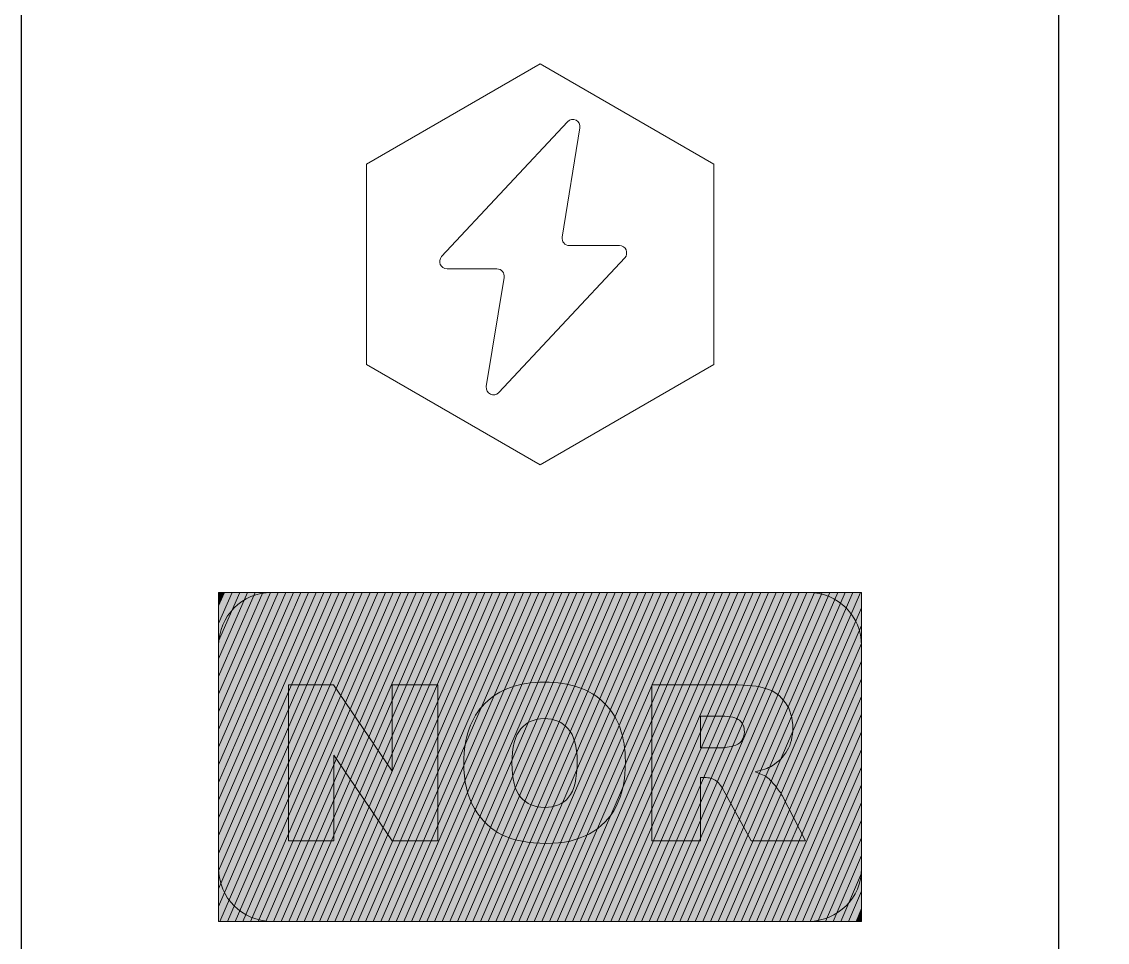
# Model space of a CAD drawing. Header units: millimetres. Extents: x -366 to 289, y -244 to 75.
# Drawn here: x -218.33 to -207.85, y -139.76 to -130.88 of the extents above; entities that cross this region are included whole.
import ezdxf

# ---------------------------------------------------------------- set-up
doc = ezdxf.new("R2010")
doc.units = ezdxf.units.MM
doc.header["$MEASUREMENT"] = 0
doc.layers.add('_U+56FE_U+5C42 1', color=7, linetype='Continuous')

# ---------------------------------------------------------------- blocks, each defined once
blk = doc.blocks.new('block 27')
at = {"layer": '_U+56FE_U+5C42 1', "color": 7, "lineweight": 25, "true_color": 0xffffff}
blk.add_open_spline([(-211.389, -120.087), (-210.224, -120.115), (-209.058, -120.14), (-207.893, -120.145), (-206.878, -120.149), (-205.864, -120.138), (-204.849, -120.14), (-203.915, -120.141), (-202.98, -120.154), (-202.045, -120.155), (-201.209, -120.156), (-200.374, -120.149), (-199.538, -120.136), (-198.783, -120.125), (-198.028, -120.11), (-197.273, -120.097), (-196.493, -120.084), (-195.714, -120.073), (-194.935, -120.064), (-194.296, -120.057), (-193.658, -120.051), (-193.02, -120.073), (-192.476, -120.091), (-191.932, -120.129), (-191.39, -120.193), (-190.811, -120.262), (-190.234, -120.361), (-189.667, -120.498), (-189.169, -120.619), (-188.679, -120.77), (-188.204, -120.963), (-187.776, -121.136), (-187.361, -121.343), (-186.975, -121.595), (-186.619, -121.827), (-186.287, -122.098), (-185.995, -122.407), (-185.71, -122.707), (-185.462, -123.042), (-185.259, -123.403), (-185.053, -123.772), (-184.894, -124.167), (-184.785, -124.575), (-184.665, -125.017), (-184.604, -125.475), (-184.577, -125.933), (-184.548, -126.415), (-184.558, -126.897), (-184.56, -127.38), (-184.563, -127.889), (-184.556, -128.399), (-184.552, -128.908), (-184.548, -129.381), (-184.546, -129.853), (-184.543, -130.325), (-184.541, -130.727), (-184.539, -131.128), (-184.537, -131.529), (-184.535, -131.999), (-184.533, -132.468), (-184.531, -132.938), (-184.528, -133.537), (-184.526, -134.137), (-184.523, -134.737), (-184.521, -135.556), (-184.519, -136.376), (-184.517, -137.196), (-184.515, -138.304), (-184.514, -139.411), (-184.513, -140.519), (-184.512, -141.832), (-184.511, -143.145), (-184.51, -144.458), (-184.509, -145.589), (-184.509, -146.72), (-184.508, -147.851), (-184.508, -149.066), (-184.508, -150.28), (-184.508, -151.495), (-184.509, -152.692), (-184.51, -153.889), (-184.511, -155.086), (-184.512, -156.335), (-184.513, -157.584), (-184.515, -158.832), (-184.517, -159.854), (-184.518, -160.876), (-184.52, -161.898), (-184.521, -162.721), (-184.521, -163.543), (-184.523, -164.365), (-184.525, -165.218), (-184.528, -166.071), (-184.525, -166.923), (-184.523, -167.591), (-184.517, -168.258), (-184.539, -168.925), (-184.558, -169.528), (-184.601, -170.13), (-184.68, -170.727), (-184.755, -171.292), (-184.863, -171.853), (-185.012, -172.404), (-185.148, -172.91), (-185.318, -173.408), (-185.533, -173.886), (-185.734, -174.335), (-185.974, -174.766), (-186.255, -175.17), (-186.539, -175.579), (-186.865, -175.96), (-187.228, -176.301), (-187.605, -176.654), (-188.024, -176.964), (-188.47, -177.225), (-188.928, -177.493), (-189.416, -177.709), (-189.919, -177.879), (-190.463, -178.063), (-191.025, -178.193), (-191.593, -178.28), (-192.177, -178.369), (-192.766, -178.412), (-193.356, -178.43), (-193.983, -178.449), (-194.611, -178.44), (-195.238, -178.436), (-195.883, -178.433), (-196.528, -178.436), (-197.172, -178.436), (-197.765, -178.436), (-198.359, -178.434), (-198.952, -178.432), (-199.634, -178.429), (-200.317, -178.426), (-200.999, -178.423), (-201.662, -178.42), (-202.324, -178.417), (-202.986, -178.414), (-203.715, -178.412), (-204.444, -178.41), (-205.173, -178.411), (-205.92, -178.411), (-206.667, -178.412), (-207.414, -178.413), (-208.246, -178.414), (-209.078, -178.414), (-209.909, -178.416), (-211.059, -178.419), (-212.208, -178.427), (-213.357, -178.435)], degree=3, knots=[0, 0, 0, 0, 1, 1, 1, 2, 2, 2, 3, 3, 3, 4, 4, 4, 5, 5, 5, 6, 6, 6, 7, 7, 7, 8, 8, 8, 9, 9, 9, 10, 10, 10, 11, 11, 11, 12, 12, 12, 13, 13, 13, 14, 14, 14, 15, 15, 15, 16, 16, 16, 17, 17, 17, 18, 18, 18, 19, 19, 19, 20, 20, 20, 21, 21, 21, 22, 22, 22, 23, 23, 23, 24, 24, 24, 25, 25, 25, 26, 26, 26, 27, 27, 27, 28, 28, 28, 29, 29, 29, 30, 30, 30, 31, 31, 31, 32, 32, 32, 33, 33, 33, 34, 34, 34, 35, 35, 35, 36, 36, 36, 37, 37, 37, 38, 38, 38, 39, 39, 39, 40, 40, 40, 41, 41, 41, 42, 42, 42, 43, 43, 43, 44, 44, 44, 45, 45, 45, 46, 46, 46, 47, 47, 47, 48, 48, 48, 49, 49, 49, 50, 50, 50, 50], dxfattribs=at)
blk = doc.blocks.new('block 18')
at = {"layer": '_U+56FE_U+5C42 1'}
blk.add_blockref('block 27', (0, 0), dxfattribs=at)
blk = doc.blocks.new('block 16')
at = {"layer": '_U+56FE_U+5C42 1'}
blk.add_blockref('block 18', (0, 0), dxfattribs=at)
blk = doc.blocks.new('block 147')
at = {"layer": '_U+56FE_U+5C42 1', "color": 40, "lineweight": 25, "true_color": 0xffbf00}
blk.add_lwpolyline([(-208.326, -125.603), (-208.326, -165.603)], dxfattribs=at)
blk = doc.blocks.new('block 150')
at = {"layer": '_U+56FE_U+5C42 1', "color": 40, "lineweight": 25, "true_color": 0xffbf00}
blk.add_lwpolyline([(-218.326, -165.603), (-218.326, -125.603)], dxfattribs=at)
blk = doc.blocks.new('block 160')
at = {"layer": '_U+56FE_U+5C42 1', "color": 4, "lineweight": 25, "true_color": 0x00ffff}
blk.add_open_spline([(-207.646, -176.286), (-207.486, -176.286), (-207.326, -176.286), (-207.166, -176.286), (-206.284, -176.286), (-205.402, -176.285), (-204.52, -176.285), (-203.746, -176.285), (-202.971, -176.284), (-202.196, -176.284), (-201.461, -176.284), (-200.726, -176.285), (-199.991, -176.285), (-199.343, -176.286), (-198.696, -176.286), (-198.048, -176.286), (-197.421, -176.285), (-196.794, -176.284), (-196.168, -176.285), (-195.481, -176.286), (-194.794, -176.289), (-194.107, -176.292), (-193.535, -176.294), (-192.963, -176.295), (-192.393, -176.258), (-191.888, -176.226), (-191.385, -176.163), (-190.892, -176.053), (-190.439, -175.952), (-189.994, -175.812), (-189.572, -175.619), (-189.198, -175.448), (-188.842, -175.236), (-188.521, -174.98), (-188.195, -174.719), (-187.904, -174.414), (-187.655, -174.077), (-187.373, -173.695), (-187.146, -173.273), (-186.963, -172.835), (-186.762, -172.35), (-186.615, -171.845), (-186.506, -171.332), (-186.379, -170.737), (-186.304, -170.132), (-186.264, -169.526), (-186.219, -168.845), (-186.219, -168.163), (-186.22, -167.482), (-186.221, -166.719), (-186.222, -165.957), (-186.222, -165.195), (-186.223, -164.346), (-186.222, -163.497), (-186.222, -162.648), (-186.222, -161.729), (-186.222, -160.811), (-186.222, -159.892), (-186.222, -158.941), (-186.221, -157.991), (-186.221, -157.041), (-186.221, -156.1), (-186.221, -155.159), (-186.221, -154.218), (-186.221, -153.312), (-186.221, -152.405), (-186.221, -151.499), (-186.221, -150.632), (-186.221, -149.766), (-186.221, -148.9), (-186.222, -148.079), (-186.222, -147.258), (-186.222, -146.437), (-186.222, -145.666), (-186.222, -144.896), (-186.222, -144.125), (-186.222, -143.41), (-186.222, -142.695), (-186.222, -141.98), (-186.222, -141.323), (-186.222, -140.665), (-186.222, -140.008), (-186.222, -139.404), (-186.222, -138.799), (-186.222, -138.195), (-186.222, -137.637), (-186.222, -137.079), (-186.222, -136.522), (-186.222, -136.004), (-186.222, -135.486), (-186.222, -134.969), (-186.222, -134.485), (-186.222, -134.001), (-186.222, -133.517), (-186.222, -133.061), (-186.222, -132.606), (-186.222, -132.151), (-186.222, -131.725), (-186.222, -131.299), (-186.222, -130.873), (-186.222, -130.48), (-186.222, -130.086), (-186.222, -129.693), (-186.222, -129.315), (-186.221, -128.938), (-186.221, -128.56), (-186.221, -128.188), (-186.221, -127.817), (-186.219, -127.445), (-186.217, -127.117), (-186.213, -126.79), (-186.22, -126.462), (-186.226, -126.2), (-186.239, -125.939), (-186.267, -125.679), (-186.289, -125.467), (-186.321, -125.256), (-186.376, -125.051), (-186.448, -124.781), (-186.56, -124.52), (-186.708, -124.283), (-186.864, -124.035), (-187.06, -123.812), (-187.282, -123.621), (-187.552, -123.39), (-187.859, -123.205), (-188.18, -123.052), (-188.495, -122.902), (-188.823, -122.782), (-189.157, -122.683), (-189.564, -122.563), (-189.979, -122.474), (-190.398, -122.405), (-190.873, -122.328), (-191.352, -122.277), (-191.832, -122.246), (-192.336, -122.214), (-192.842, -122.205), (-193.348, -122.201), (-193.935, -122.198), (-194.522, -122.202), (-195.11, -122.203), (-195.73, -122.205), (-196.35, -122.203), (-196.97, -122.203), (-197.52, -122.202), (-198.07, -122.203), (-198.62, -122.203), (-199.239, -122.203), (-199.859, -122.203), (-200.478, -122.203), (-201.167, -122.203), (-201.856, -122.203), (-202.544, -122.203), (-203.286, -122.203), (-204.027, -122.203), (-204.768, -122.203), (-205.616, -122.203), (-206.463, -122.203), (-207.311, -122.203), (-208.235, -122.203), (-209.158, -122.203), (-210.082, -122.203), (-210.52, -122.203), (-210.958, -122.203), (-211.396, -122.203)], degree=3, knots=[0, 0, 0, 0, 1, 1, 1, 2, 2, 2, 3, 3, 3, 4, 4, 4, 5, 5, 5, 6, 6, 6, 7, 7, 7, 8, 8, 8, 9, 9, 9, 10, 10, 10, 11, 11, 11, 12, 12, 12, 13, 13, 13, 14, 14, 14, 15, 15, 15, 16, 16, 16, 17, 17, 17, 18, 18, 18, 19, 19, 19, 20, 20, 20, 21, 21, 21, 22, 22, 22, 23, 23, 23, 24, 24, 24, 25, 25, 25, 26, 26, 26, 27, 27, 27, 28, 28, 28, 29, 29, 29, 30, 30, 30, 31, 31, 31, 32, 32, 32, 33, 33, 33, 34, 34, 34, 35, 35, 35, 36, 36, 36, 37, 37, 37, 38, 38, 38, 39, 39, 39, 40, 40, 40, 41, 41, 41, 42, 42, 42, 43, 43, 43, 44, 44, 44, 45, 45, 45, 46, 46, 46, 47, 47, 47, 48, 48, 48, 49, 49, 49, 50, 50, 50, 51, 51, 51, 52, 52, 52, 53, 53, 53, 54, 54, 54, 55, 55, 55, 55], dxfattribs=at)
blk = doc.blocks.new('block 292')
at = {"layer": '_U+56FE_U+5C42 1', "lineweight": 0}
blk.add_lwpolyline([(-213.326, -131.288), (-215, -132.256), (-215, -134.19), (-213.326, -135.156), (-211.651, -134.19), (-211.651, -132.256), (-213.326, -131.288)], dxfattribs=at)
blk.add_open_spline([(-212.509, -133.16), (-212.509, -133.16), (-213.722, -134.46), (-213.722, -134.46), (-213.77, -134.511), (-213.855, -134.469), (-213.844, -134.401), (-213.844, -134.401), (-213.672, -133.348), (-213.672, -133.348), (-213.665, -133.305), (-213.698, -133.266), (-213.742, -133.266), (-213.742, -133.266), (-214.223, -133.266), (-214.223, -133.266), (-214.285, -133.266), (-214.317, -133.192), (-214.275, -133.146), (-214.275, -133.146), (-213.062, -131.846), (-213.062, -131.846), (-213.014, -131.795), (-212.929, -131.837), (-212.941, -131.906), (-212.941, -131.906), (-213.112, -132.959), (-213.112, -132.959), (-213.119, -133.001), (-213.086, -133.041), (-213.043, -133.041), (-213.043, -133.041), (-212.561, -133.041), (-212.561, -133.041), (-212.499, -133.041), (-212.467, -133.115), (-212.509, -133.16)], degree=3, knots=[0, 0, 0, 0, 1, 1, 1, 2, 2, 2, 3, 3, 3, 4, 4, 4, 5, 5, 5, 6, 6, 6, 7, 7, 7, 8, 8, 8, 9, 9, 9, 10, 10, 10, 11, 11, 11, 12, 12, 12, 12], dxfattribs=at)
blk = doc.blocks.new('block 294')
at = {"layer": '_U+56FE_U+5C42 1', "lineweight": 0}
blk.add_lwpolyline([(-213.326, -131.288), (-215, -132.256), (-215, -134.19), (-213.326, -135.156), (-211.651, -134.19), (-211.651, -132.256), (-213.326, -131.288)], dxfattribs=at)
blk.add_open_spline([(-212.509, -133.16), (-212.509, -133.16), (-213.722, -134.46), (-213.722, -134.46), (-213.77, -134.511), (-213.855, -134.469), (-213.844, -134.401), (-213.844, -134.401), (-213.672, -133.348), (-213.672, -133.348), (-213.665, -133.305), (-213.698, -133.266), (-213.742, -133.266), (-213.742, -133.266), (-214.223, -133.266), (-214.223, -133.266), (-214.285, -133.266), (-214.317, -133.192), (-214.275, -133.146), (-214.275, -133.146), (-213.062, -131.846), (-213.062, -131.846), (-213.014, -131.795), (-212.929, -131.837), (-212.941, -131.906), (-212.941, -131.906), (-213.112, -132.959), (-213.112, -132.959), (-213.119, -133.001), (-213.086, -133.041), (-213.043, -133.041), (-213.043, -133.041), (-212.561, -133.041), (-212.561, -133.041), (-212.499, -133.041), (-212.467, -133.115), (-212.509, -133.16)], degree=3, knots=[0, 0, 0, 0, 1, 1, 1, 2, 2, 2, 3, 3, 3, 4, 4, 4, 5, 5, 5, 6, 6, 6, 7, 7, 7, 8, 8, 8, 9, 9, 9, 10, 10, 10, 11, 11, 11, 12, 12, 12, 12], dxfattribs=at)
blk = doc.blocks.new('block 293')
at = {"layer": '_U+56FE_U+5C42 1'}
blk.add_blockref('block 294', (0, 0), dxfattribs=at)
blk = doc.blocks.new('block 291')
at = {"layer": '_U+56FE_U+5C42 1'}
for name in ['block 292', 'block 293']:
    blk.add_blockref(name, (0, 0), dxfattribs=at)
blk = doc.blocks.new('block 290')
at = {"layer": '_U+56FE_U+5C42 1'}
blk.add_blockref('block 291', (0, 0), dxfattribs=at)
blk = doc.blocks.new('block 289')
at = {"layer": '_U+56FE_U+5C42 1'}
blk.add_blockref('block 290', (0, 0), dxfattribs=at)
blk = doc.blocks.new('block 342')
at = {"layer": '_U+56FE_U+5C42 1', "true_color": 0x5189e7}
blk.add_hatch(color=163, dxfattribs=at).paths.add_polyline_path([(-216.371, -136.388), (-216.426, -136.516), (-216.426, -136.388)])
at = {"layer": '_U+56FE_U+5C42 1', "true_color": 0x518ae6}
blk.add_hatch(color=163, dxfattribs=at).paths.add_polyline_path([(-216.297, -136.388), (-216.426, -136.686), (-216.426, -136.516), (-216.371, -136.388)])
at = {"layer": '_U+56FE_U+5C42 1', "true_color": 0x528be5}
blk.add_hatch(color=163, dxfattribs=at).paths.add_polyline_path([(-216.223, -136.388), (-216.426, -136.857), (-216.426, -136.686), (-216.297, -136.388)])
at = {"layer": '_U+56FE_U+5C42 1', "true_color": 0x528ce5}
blk.add_hatch(color=153, dxfattribs=at).paths.add_polyline_path([(-216.149, -136.388), (-216.426, -137.028), (-216.426, -136.857), (-216.223, -136.388)])
at = {"layer": '_U+56FE_U+5C42 1', "true_color": 0x528de4}
blk.add_hatch(color=153, dxfattribs=at).paths.add_polyline_path([(-216.075, -136.388), (-216.426, -137.198), (-216.426, -137.028), (-216.149, -136.388)])
at = {"layer": '_U+56FE_U+5C42 1', "true_color": 0x538ee3}
blk.add_hatch(color=153, dxfattribs=at).paths.add_polyline_path([(-216.001, -136.388), (-216.426, -137.369), (-216.426, -137.198), (-216.075, -136.388)])
at = {"layer": '_U+56FE_U+5C42 1', "true_color": 0x538fe2}
blk.add_hatch(color=153, dxfattribs=at).paths.add_polyline_path([(-215.927, -136.388), (-216.426, -137.539), (-216.426, -137.369), (-216.001, -136.388)])
at = {"layer": '_U+56FE_U+5C42 1', "true_color": 0x5490e1}
blk.add_hatch(color=153, dxfattribs=at).paths.add_polyline_path([(-215.853, -136.388), (-216.426, -137.71), (-216.426, -137.539), (-215.927, -136.388)])
at = {"layer": '_U+56FE_U+5C42 1', "true_color": 0x5491e0}
blk.add_hatch(color=153, dxfattribs=at).paths.add_polyline_path([(-215.779, -136.388), (-216.426, -137.881), (-216.426, -137.71), (-215.853, -136.388)])
at = {"layer": '_U+56FE_U+5C42 1', "true_color": 0x5492df}
blk.add_hatch(color=153, dxfattribs=at).paths.add_polyline_path([(-215.705, -136.388), (-216.426, -138.051), (-216.426, -137.881), (-215.779, -136.388)])
at = {"layer": '_U+56FE_U+5C42 1', "true_color": 0x5593de}
blk.add_hatch(color=153, dxfattribs=at).paths.add_polyline_path([(-215.632, -136.388), (-216.426, -138.222), (-216.426, -138.051), (-215.705, -136.388)])
at = {"layer": '_U+56FE_U+5C42 1', "true_color": 0x5594dd}
blk.add_hatch(color=153, dxfattribs=at).paths.add_polyline_path([(-215.558, -136.388), (-216.426, -138.393), (-216.426, -138.222), (-215.632, -136.388)])
at = {"layer": '_U+56FE_U+5C42 1', "true_color": 0x5695dc}
blk.add_hatch(color=153, dxfattribs=at).paths.add_polyline_path([(-215.484, -136.388), (-216.426, -138.563), (-216.426, -138.393), (-215.558, -136.388)])
at = {"layer": '_U+56FE_U+5C42 1', "true_color": 0x5696db}
blk.add_hatch(color=153, dxfattribs=at).paths.add_polyline_path([(-215.41, -136.388), (-216.426, -138.734), (-216.426, -138.563), (-215.484, -136.388)])
at = {"layer": '_U+56FE_U+5C42 1', "true_color": 0x5697db}
blk.add_hatch(color=153, dxfattribs=at).paths.add_polyline_path([(-215.336, -136.388), (-216.426, -138.905), (-216.426, -138.734), (-215.41, -136.388)])
at = {"layer": '_U+56FE_U+5C42 1', "true_color": 0x5798da}
blk.add_hatch(color=153, dxfattribs=at).paths.add_polyline_path([(-215.262, -136.388), (-216.426, -139.075), (-216.426, -138.905), (-215.336, -136.388)])
at = {"layer": '_U+56FE_U+5C42 1', "true_color": 0x5799d9}
blk.add_hatch(color=153, dxfattribs=at).paths.add_polyline_path([(-215.188, -136.388), (-216.426, -139.246), (-216.426, -139.075), (-215.262, -136.388)])
at = {"layer": '_U+56FE_U+5C42 1', "true_color": 0x589ad8}
blk.add_hatch(color=153, dxfattribs=at).paths.add_polyline_path([(-215.114, -136.388), (-216.426, -139.417), (-216.426, -139.246), (-215.188, -136.388)])
at = {"layer": '_U+56FE_U+5C42 1', "true_color": 0x589bd7}
blk.add_hatch(color=153, dxfattribs=at).paths.add_polyline_path([(-215.04, -136.388), (-216.415, -139.561), (-216.426, -139.561), (-216.426, -139.417), (-215.114, -136.388)])
at = {"layer": '_U+56FE_U+5C42 1', "true_color": 0x589cd6}
blk.add_hatch(color=153, dxfattribs=at).paths.add_polyline_path([(-214.966, -136.388), (-216.341, -139.561), (-216.415, -139.561), (-215.04, -136.388)])
at = {"layer": '_U+56FE_U+5C42 1', "true_color": 0x599dd5}
blk.add_hatch(color=153, dxfattribs=at).paths.add_polyline_path([(-214.892, -136.388), (-216.267, -139.561), (-216.341, -139.561), (-214.966, -136.388)])
at = {"layer": '_U+56FE_U+5C42 1', "true_color": 0x599ed4}
blk.add_hatch(color=153, dxfattribs=at).paths.add_polyline_path([(-214.818, -136.388), (-216.193, -139.561), (-216.267, -139.561), (-214.892, -136.388)])
at = {"layer": '_U+56FE_U+5C42 1', "true_color": 0x5a9fd3}
blk.add_hatch(color=153, dxfattribs=at).paths.add_polyline_path([(-214.744, -136.388), (-216.119, -139.561), (-216.193, -139.561), (-214.818, -136.388)])
at = {"layer": '_U+56FE_U+5C42 1', "true_color": 0x5aa0d2}
blk.add_hatch(color=153, dxfattribs=at).paths.add_polyline_path([(-214.67, -136.388), (-216.045, -139.561), (-216.119, -139.561), (-214.744, -136.388)])
at = {"layer": '_U+56FE_U+5C42 1', "true_color": 0x5aa1d1}
blk.add_hatch(color=153, dxfattribs=at).paths.add_polyline_path([(-214.596, -136.388), (-215.971, -139.561), (-216.045, -139.561), (-214.67, -136.388)])
at = {"layer": '_U+56FE_U+5C42 1', "true_color": 0x5ba2d1}
blk.add_hatch(color=153, dxfattribs=at).paths.add_polyline_path([(-214.522, -136.388), (-215.897, -139.561), (-215.971, -139.561), (-214.596, -136.388)])
at = {"layer": '_U+56FE_U+5C42 1', "true_color": 0x5ba3d0}
blk.add_hatch(color=153, dxfattribs=at).paths.add_polyline_path([(-214.448, -136.388), (-215.823, -139.561), (-215.897, -139.561), (-214.522, -136.388)])
at = {"layer": '_U+56FE_U+5C42 1', "true_color": 0x5ca4cf}
blk.add_hatch(color=153, dxfattribs=at).paths.add_polyline_path([(-214.374, -136.388), (-215.749, -139.561), (-215.823, -139.561), (-214.448, -136.388)])
at = {"layer": '_U+56FE_U+5C42 1', "true_color": 0x5ca5ce}
blk.add_hatch(color=153, dxfattribs=at).paths.add_polyline_path([(-214.301, -136.388), (-215.676, -139.561), (-215.749, -139.561), (-214.374, -136.388)])
at = {"layer": '_U+56FE_U+5C42 1', "true_color": 0x5ca6cd}
blk.add_hatch(color=143, dxfattribs=at).paths.add_polyline_path([(-214.227, -136.388), (-215.602, -139.561), (-215.676, -139.561), (-214.301, -136.388)])
at = {"layer": '_U+56FE_U+5C42 1', "true_color": 0x5da7cc}
blk.add_hatch(color=143, dxfattribs=at).paths.add_polyline_path([(-214.153, -136.388), (-215.528, -139.561), (-215.602, -139.561), (-214.227, -136.388)])
at = {"layer": '_U+56FE_U+5C42 1', "true_color": 0x5da8cb}
blk.add_hatch(color=143, dxfattribs=at).paths.add_polyline_path([(-214.079, -136.388), (-215.454, -139.561), (-215.528, -139.561), (-214.153, -136.388)])
at = {"layer": '_U+56FE_U+5C42 1', "true_color": 0x5da9ca}
blk.add_hatch(color=143, dxfattribs=at).paths.add_polyline_path([(-214.005, -136.388), (-215.38, -139.561), (-215.454, -139.561), (-214.079, -136.388)])
at = {"layer": '_U+56FE_U+5C42 1', "true_color": 0x5eaac9}
blk.add_hatch(color=143, dxfattribs=at).paths.add_polyline_path([(-213.931, -136.388), (-215.306, -139.561), (-215.38, -139.561), (-214.005, -136.388)])
at = {"layer": '_U+56FE_U+5C42 1', "true_color": 0x5eabc8}
blk.add_hatch(color=143, dxfattribs=at).paths.add_polyline_path([(-213.857, -136.388), (-215.232, -139.561), (-215.306, -139.561), (-213.931, -136.388)])
at = {"layer": '_U+56FE_U+5C42 1', "true_color": 0x5facc7}
blk.add_hatch(color=143, dxfattribs=at).paths.add_polyline_path([(-213.783, -136.388), (-215.158, -139.561), (-215.232, -139.561), (-213.857, -136.388)])
at = {"layer": '_U+56FE_U+5C42 1', "true_color": 0x5fadc7}
blk.add_hatch(color=143, dxfattribs=at).paths.add_polyline_path([(-213.709, -136.388), (-215.084, -139.561), (-215.158, -139.561), (-213.783, -136.388)])
at = {"layer": '_U+56FE_U+5C42 1', "true_color": 0x5faec6}
blk.add_hatch(color=143, dxfattribs=at).paths.add_polyline_path([(-213.635, -136.388), (-215.01, -139.561), (-215.084, -139.561), (-213.709, -136.388)])
at = {"layer": '_U+56FE_U+5C42 1', "true_color": 0x60afc5}
blk.add_hatch(color=143, dxfattribs=at).paths.add_polyline_path([(-213.561, -136.388), (-214.936, -139.561), (-215.01, -139.561), (-213.635, -136.388)])
at = {"layer": '_U+56FE_U+5C42 1', "true_color": 0x60b0c4}
blk.add_hatch(color=143, dxfattribs=at).paths.add_polyline_path([(-213.487, -136.388), (-214.862, -139.561), (-214.936, -139.561), (-213.561, -136.388)])
at = {"layer": '_U+56FE_U+5C42 1', "true_color": 0x61b1c3}
blk.add_hatch(color=143, dxfattribs=at).paths.add_polyline_path([(-213.413, -136.388), (-214.788, -139.561), (-214.862, -139.561), (-213.487, -136.388)])
at = {"layer": '_U+56FE_U+5C42 1', "true_color": 0x61b2c2}
blk.add_hatch(color=143, dxfattribs=at).paths.add_polyline_path([(-213.339, -136.388), (-214.714, -139.561), (-214.788, -139.561), (-213.413, -136.388)])
at = {"layer": '_U+56FE_U+5C42 1', "true_color": 0x61b3c1}
blk.add_hatch(color=143, dxfattribs=at).paths.add_polyline_path([(-213.265, -136.388), (-214.64, -139.561), (-214.714, -139.561), (-213.339, -136.388)])
at = {"layer": '_U+56FE_U+5C42 1', "true_color": 0x62b4c0}
blk.add_hatch(color=143, dxfattribs=at).paths.add_polyline_path([(-213.191, -136.388), (-214.566, -139.561), (-214.64, -139.561), (-213.265, -136.388)])
at = {"layer": '_U+56FE_U+5C42 1', "true_color": 0x62b5bf}
blk.add_hatch(color=143, dxfattribs=at).paths.add_polyline_path([(-213.117, -136.388), (-214.492, -139.561), (-214.566, -139.561), (-213.191, -136.388)])
at = {"layer": '_U+56FE_U+5C42 1', "true_color": 0x63b6be}
blk.add_hatch(color=143, dxfattribs=at).paths.add_polyline_path([(-213.043, -136.388), (-214.418, -139.561), (-214.492, -139.561), (-213.117, -136.388)])
at = {"layer": '_U+56FE_U+5C42 1', "true_color": 0x63b8be}
blk.add_hatch(color=143, dxfattribs=at).paths.add_polyline_path([(-212.97, -136.388), (-214.345, -139.561), (-214.418, -139.561), (-213.043, -136.388)])
at = {"layer": '_U+56FE_U+5C42 1', "true_color": 0x63b9bd}
blk.add_hatch(color=143, dxfattribs=at).paths.add_polyline_path([(-212.896, -136.388), (-214.271, -139.561), (-214.345, -139.561), (-212.97, -136.388)])
at = {"layer": '_U+56FE_U+5C42 1', "true_color": 0x64babc}
blk.add_hatch(color=143, dxfattribs=at).paths.add_polyline_path([(-212.822, -136.388), (-214.197, -139.561), (-214.271, -139.561), (-212.896, -136.388)])
at = {"layer": '_U+56FE_U+5C42 1', "true_color": 0x64bbbb}
blk.add_hatch(color=123, dxfattribs=at).paths.add_polyline_path([(-212.748, -136.388), (-214.123, -139.561), (-214.197, -139.561), (-212.822, -136.388)])
at = {"layer": '_U+56FE_U+5C42 1', "true_color": 0x65bcba}
blk.add_hatch(color=123, dxfattribs=at).paths.add_polyline_path([(-212.674, -136.388), (-214.049, -139.561), (-214.123, -139.561), (-212.748, -136.388)])
at = {"layer": '_U+56FE_U+5C42 1', "true_color": 0x65bdb9}
blk.add_hatch(color=123, dxfattribs=at).paths.add_polyline_path([(-212.6, -136.388), (-213.975, -139.561), (-214.049, -139.561), (-212.674, -136.388)])
at = {"layer": '_U+56FE_U+5C42 1', "true_color": 0x65beb8}
blk.add_hatch(color=123, dxfattribs=at).paths.add_polyline_path([(-212.526, -136.388), (-213.901, -139.561), (-213.975, -139.561), (-212.6, -136.388)])
at = {"layer": '_U+56FE_U+5C42 1', "true_color": 0x66bfb7}
blk.add_hatch(color=123, dxfattribs=at).paths.add_polyline_path([(-212.452, -136.388), (-213.827, -139.561), (-213.901, -139.561), (-212.526, -136.388)])
at = {"layer": '_U+56FE_U+5C42 1', "true_color": 0x66c0b6}
blk.add_hatch(color=123, dxfattribs=at).paths.add_polyline_path([(-212.378, -136.388), (-213.753, -139.561), (-213.827, -139.561), (-212.452, -136.388)])
at = {"layer": '_U+56FE_U+5C42 1', "true_color": 0x67c1b5}
blk.add_hatch(color=123, dxfattribs=at).paths.add_polyline_path([(-212.304, -136.388), (-213.679, -139.561), (-213.753, -139.561), (-212.378, -136.388)])
at = {"layer": '_U+56FE_U+5C42 1', "true_color": 0x67c2b4}
blk.add_hatch(color=123, dxfattribs=at).paths.add_polyline_path([(-212.23, -136.388), (-213.605, -139.561), (-213.679, -139.561), (-212.304, -136.388)])
at = {"layer": '_U+56FE_U+5C42 1', "true_color": 0x67c3b4}
blk.add_hatch(color=123, dxfattribs=at).paths.add_polyline_path([(-212.156, -136.388), (-213.531, -139.561), (-213.605, -139.561), (-212.23, -136.388)])
at = {"layer": '_U+56FE_U+5C42 1', "true_color": 0x68c4b3}
blk.add_hatch(color=123, dxfattribs=at).paths.add_polyline_path([(-212.082, -136.388), (-213.457, -139.561), (-213.531, -139.561), (-212.156, -136.388)])
at = {"layer": '_U+56FE_U+5C42 1', "true_color": 0x68c5b2}
blk.add_hatch(color=123, dxfattribs=at).paths.add_polyline_path([(-212.008, -136.388), (-213.383, -139.561), (-213.457, -139.561), (-212.082, -136.388)])
at = {"layer": '_U+56FE_U+5C42 1', "true_color": 0x69c6b1}
blk.add_hatch(color=123, dxfattribs=at).paths.add_polyline_path([(-211.934, -136.388), (-213.309, -139.561), (-213.383, -139.561), (-212.008, -136.388)])
at = {"layer": '_U+56FE_U+5C42 1', "true_color": 0x69c7b0}
blk.add_hatch(color=123, dxfattribs=at).paths.add_polyline_path([(-211.86, -136.388), (-213.235, -139.561), (-213.309, -139.561), (-211.934, -136.388)])
at = {"layer": '_U+56FE_U+5C42 1', "true_color": 0x69c8af}
blk.add_hatch(color=123, dxfattribs=at).paths.add_polyline_path([(-211.786, -136.388), (-213.161, -139.561), (-213.235, -139.561), (-211.86, -136.388)])
at = {"layer": '_U+56FE_U+5C42 1', "true_color": 0x6ac9ae}
blk.add_hatch(color=123, dxfattribs=at).paths.add_polyline_path([(-211.713, -136.388), (-213.087, -139.561), (-213.161, -139.561), (-211.786, -136.388)])
at = {"layer": '_U+56FE_U+5C42 1', "true_color": 0x6acaad}
blk.add_hatch(color=123, dxfattribs=at).paths.add_polyline_path([(-211.639, -136.388), (-213.014, -139.561), (-213.087, -139.561), (-211.713, -136.388)])
at = {"layer": '_U+56FE_U+5C42 1', "true_color": 0x6acbac}
blk.add_hatch(color=123, dxfattribs=at).paths.add_polyline_path([(-211.565, -136.388), (-212.94, -139.561), (-213.014, -139.561), (-211.639, -136.388)])
at = {"layer": '_U+56FE_U+5C42 1', "true_color": 0x6bccab}
blk.add_hatch(color=123, dxfattribs=at).paths.add_polyline_path([(-211.491, -136.388), (-212.866, -139.561), (-212.94, -139.561), (-211.565, -136.388)])
at = {"layer": '_U+56FE_U+5C42 1', "true_color": 0x6bcdaa}
blk.add_hatch(color=123, dxfattribs=at).paths.add_polyline_path([(-211.417, -136.388), (-212.792, -139.561), (-212.866, -139.561), (-211.491, -136.388)])
at = {"layer": '_U+56FE_U+5C42 1', "true_color": 0x6cceaa}
blk.add_hatch(color=123, dxfattribs=at).paths.add_polyline_path([(-211.343, -136.388), (-212.718, -139.561), (-212.792, -139.561), (-211.417, -136.388)])
at = {"layer": '_U+56FE_U+5C42 1', "true_color": 0x6ccfa9}
blk.add_hatch(color=123, dxfattribs=at).paths.add_polyline_path([(-211.269, -136.388), (-212.644, -139.561), (-212.718, -139.561), (-211.343, -136.388)])
at = {"layer": '_U+56FE_U+5C42 1', "true_color": 0x6cd0a8}
blk.add_hatch(color=123, dxfattribs=at).paths.add_polyline_path([(-211.195, -136.388), (-212.57, -139.561), (-212.644, -139.561), (-211.269, -136.388)])
at = {"layer": '_U+56FE_U+5C42 1', "true_color": 0x6dd1a7}
blk.add_hatch(color=123, dxfattribs=at).paths.add_polyline_path([(-211.121, -136.388), (-212.496, -139.561), (-212.57, -139.561), (-211.195, -136.388)])
at = {"layer": '_U+56FE_U+5C42 1', "true_color": 0x6dd2a6}
blk.add_hatch(color=123, dxfattribs=at).paths.add_polyline_path([(-211.047, -136.388), (-212.422, -139.561), (-212.496, -139.561), (-211.121, -136.388)])
at = {"layer": '_U+56FE_U+5C42 1', "true_color": 0x6ed3a5}
blk.add_hatch(color=113, dxfattribs=at).paths.add_polyline_path([(-210.973, -136.388), (-212.348, -139.561), (-212.422, -139.561), (-211.047, -136.388)])
at = {"layer": '_U+56FE_U+5C42 1', "true_color": 0x6ed4a4}
blk.add_hatch(color=113, dxfattribs=at).paths.add_polyline_path([(-210.899, -136.388), (-212.274, -139.561), (-212.348, -139.561), (-210.973, -136.388)])
at = {"layer": '_U+56FE_U+5C42 1', "true_color": 0x6ed5a3}
blk.add_hatch(color=113, dxfattribs=at).paths.add_polyline_path([(-210.825, -136.388), (-212.2, -139.561), (-212.274, -139.561), (-210.899, -136.388)])
at = {"layer": '_U+56FE_U+5C42 1', "true_color": 0x6fd6a2}
blk.add_hatch(color=113, dxfattribs=at).paths.add_polyline_path([(-210.751, -136.388), (-212.126, -139.561), (-212.2, -139.561), (-210.825, -136.388)])
at = {"layer": '_U+56FE_U+5C42 1', "true_color": 0x6fd7a1}
blk.add_hatch(color=113, dxfattribs=at).paths.add_polyline_path([(-210.677, -136.388), (-212.052, -139.561), (-212.126, -139.561), (-210.751, -136.388)])
at = {"layer": '_U+56FE_U+5C42 1', "true_color": 0x70d8a0}
blk.add_hatch(color=113, dxfattribs=at).paths.add_polyline_path([(-210.603, -136.388), (-211.978, -139.561), (-212.052, -139.561), (-210.677, -136.388)])
at = {"layer": '_U+56FE_U+5C42 1', "true_color": 0x70d9a0}
blk.add_hatch(color=113, dxfattribs=at).paths.add_polyline_path([(-210.529, -136.388), (-211.904, -139.561), (-211.978, -139.561), (-210.603, -136.388)])
at = {"layer": '_U+56FE_U+5C42 1', "true_color": 0x70da9f}
blk.add_hatch(color=113, dxfattribs=at).paths.add_polyline_path([(-210.455, -136.388), (-211.83, -139.561), (-211.904, -139.561), (-210.529, -136.388)])
at = {"layer": '_U+56FE_U+5C42 1', "true_color": 0x71db9e}
blk.add_hatch(color=113, dxfattribs=at).paths.add_polyline_path([(-210.382, -136.388), (-211.757, -139.561), (-211.83, -139.561), (-210.455, -136.388)])
at = {"layer": '_U+56FE_U+5C42 1', "true_color": 0x71dc9d}
blk.add_hatch(color=113, dxfattribs=at).paths.add_polyline_path([(-210.308, -136.388), (-211.683, -139.561), (-211.757, -139.561), (-210.382, -136.388)])
at = {"layer": '_U+56FE_U+5C42 1', "true_color": 0x72dd9c}
blk.add_hatch(color=113, dxfattribs=at).paths.add_polyline_path([(-210.234, -136.388), (-211.609, -139.561), (-211.683, -139.561), (-210.308, -136.388)])
at = {"layer": '_U+56FE_U+5C42 1', "true_color": 0x72de9b}
blk.add_hatch(color=113, dxfattribs=at).paths.add_polyline_path([(-210.225, -136.537), (-211.535, -139.561), (-211.609, -139.561), (-210.234, -136.388), (-210.225, -136.388)])
at = {"layer": '_U+56FE_U+5C42 1', "true_color": 0x72df9a}
blk.add_hatch(color=113, dxfattribs=at).paths.add_polyline_path([(-210.225, -136.708), (-211.461, -139.561), (-211.535, -139.561), (-210.225, -136.537)])
at = {"layer": '_U+56FE_U+5C42 1', "true_color": 0x73e099}
blk.add_hatch(color=113, dxfattribs=at).paths.add_polyline_path([(-210.225, -136.879), (-211.387, -139.561), (-211.461, -139.561), (-210.225, -136.708)])
at = {"layer": '_U+56FE_U+5C42 1', "true_color": 0x73e198}
blk.add_hatch(color=113, dxfattribs=at).paths.add_polyline_path([(-210.225, -137.049), (-211.313, -139.561), (-211.387, -139.561), (-210.225, -136.879)])
at = {"layer": '_U+56FE_U+5C42 1', "true_color": 0x74e297}
blk.add_hatch(color=113, dxfattribs=at).paths.add_polyline_path([(-210.225, -137.22), (-211.239, -139.561), (-211.313, -139.561), (-210.225, -137.049)])
at = {"layer": '_U+56FE_U+5C42 1', "true_color": 0x74e396}
blk.add_hatch(color=113, dxfattribs=at).paths.add_polyline_path([(-210.225, -137.391), (-211.165, -139.561), (-211.239, -139.561), (-210.225, -137.22)])
at = {"layer": '_U+56FE_U+5C42 1', "true_color": 0x74e496}
blk.add_hatch(color=113, dxfattribs=at).paths.add_polyline_path([(-210.225, -137.561), (-211.091, -139.561), (-211.165, -139.561), (-210.225, -137.391)])
at = {"layer": '_U+56FE_U+5C42 1', "true_color": 0x75e595}
blk.add_hatch(color=113, dxfattribs=at).paths.add_polyline_path([(-210.225, -137.732), (-211.017, -139.561), (-211.091, -139.561), (-210.225, -137.561)])
at = {"layer": '_U+56FE_U+5C42 1', "true_color": 0x75e694}
blk.add_hatch(color=101, dxfattribs=at).paths.add_polyline_path([(-210.225, -137.903), (-210.943, -139.561), (-211.017, -139.561), (-210.225, -137.732)])
at = {"layer": '_U+56FE_U+5C42 1', "true_color": 0x76e793}
blk.add_hatch(color=101, dxfattribs=at).paths.add_polyline_path([(-210.225, -138.073), (-210.869, -139.561), (-210.943, -139.561), (-210.225, -137.903)])
at = {"layer": '_U+56FE_U+5C42 1', "true_color": 0x76e892}
blk.add_hatch(color=101, dxfattribs=at).paths.add_polyline_path([(-210.225, -138.244), (-210.795, -139.561), (-210.869, -139.561), (-210.225, -138.073)])
at = {"layer": '_U+56FE_U+5C42 1', "true_color": 0x76e991}
blk.add_hatch(color=101, dxfattribs=at).paths.add_polyline_path([(-210.225, -138.414), (-210.721, -139.561), (-210.795, -139.561), (-210.225, -138.244)])
at = {"layer": '_U+56FE_U+5C42 1', "true_color": 0x77ea90}
blk.add_hatch(color=101, dxfattribs=at).paths.add_polyline_path([(-210.225, -138.585), (-210.647, -139.561), (-210.721, -139.561), (-210.225, -138.414)])
at = {"layer": '_U+56FE_U+5C42 1', "true_color": 0x77eb8f}
blk.add_hatch(color=91, dxfattribs=at).paths.add_polyline_path([(-210.225, -138.756), (-210.573, -139.561), (-210.647, -139.561), (-210.225, -138.585)])
at = {"layer": '_U+56FE_U+5C42 1', "true_color": 0x78ec8e}
blk.add_hatch(color=91, dxfattribs=at).paths.add_polyline_path([(-210.225, -138.926), (-210.499, -139.561), (-210.573, -139.561), (-210.225, -138.756)])
at = {"layer": '_U+56FE_U+5C42 1', "true_color": 0x78ed8d}
blk.add_hatch(color=91, dxfattribs=at).paths.add_polyline_path([(-210.225, -139.097), (-210.426, -139.561), (-210.499, -139.561), (-210.225, -138.926)])
at = {"layer": '_U+56FE_U+5C42 1', "true_color": 0x78ee8c}
blk.add_hatch(color=91, dxfattribs=at).paths.add_polyline_path([(-210.225, -139.268), (-210.352, -139.561), (-210.426, -139.561), (-210.225, -139.097)])
at = {"layer": '_U+56FE_U+5C42 1', "true_color": 0x79ef8c}
blk.add_hatch(color=91, dxfattribs=at).paths.add_polyline_path([(-210.225, -139.438), (-210.278, -139.561), (-210.352, -139.561), (-210.225, -139.268)])
at = {"layer": '_U+56FE_U+5C42 1', "true_color": 0x79f08b}
blk.add_hatch(color=91, dxfattribs=at).paths.add_polyline_path([(-210.278, -139.561), (-210.225, -139.438), (-210.225, -139.561)])
at = {"layer": '_U+56FE_U+5C42 1', "lineweight": 0}
for points in [[(-216.371, -136.388), (-216.426, -136.516), (-216.426, -136.388), (-216.371, -136.388)], [(-216.297, -136.388), (-216.426, -136.686), (-216.426, -136.516), (-216.371, -136.388), (-216.297, -136.388)], [(-216.223, -136.388), (-216.426, -136.857), (-216.426, -136.686), (-216.297, -136.388), (-216.223, -136.388)], [(-216.149, -136.388), (-216.426, -137.028), (-216.426, -136.857), (-216.223, -136.388), (-216.149, -136.388)], [(-216.075, -136.388), (-216.426, -137.198), (-216.426, -137.028), (-216.149, -136.388), (-216.075, -136.388)], [(-216.001, -136.388), (-216.426, -137.369), (-216.426, -137.198), (-216.075, -136.388), (-216.001, -136.388)], [(-215.927, -136.388), (-216.426, -137.539), (-216.426, -137.369), (-216.001, -136.388), (-215.927, -136.388)], [(-215.853, -136.388), (-216.426, -137.71), (-216.426, -137.539), (-215.927, -136.388), (-215.853, -136.388)], [(-215.779, -136.388), (-216.426, -137.881), (-216.426, -137.71), (-215.853, -136.388), (-215.779, -136.388)], [(-215.705, -136.388), (-216.426, -138.051), (-216.426, -137.881), (-215.779, -136.388), (-215.705, -136.388)], [(-215.632, -136.388), (-216.426, -138.222), (-216.426, -138.051), (-215.705, -136.388), (-215.632, -136.388)], [(-215.558, -136.388), (-216.426, -138.393), (-216.426, -138.222), (-215.632, -136.388), (-215.558, -136.388)], [(-215.484, -136.388), (-216.426, -138.563), (-216.426, -138.393), (-215.558, -136.388), (-215.484, -136.388)], [(-215.41, -136.388), (-216.426, -138.734), (-216.426, -138.563), (-215.484, -136.388), (-215.41, -136.388)], [(-215.336, -136.388), (-216.426, -138.905), (-216.426, -138.734), (-215.41, -136.388), (-215.336, -136.388)], [(-215.262, -136.388), (-216.426, -139.075), (-216.426, -138.905), (-215.336, -136.388), (-215.262, -136.388)], [(-215.188, -136.388), (-216.426, -139.246), (-216.426, -139.075), (-215.262, -136.388), (-215.188, -136.388)], [(-215.114, -136.388), (-216.426, -139.417), (-216.426, -139.246), (-215.188, -136.388), (-215.114, -136.388)], [(-215.04, -136.388), (-216.415, -139.561), (-216.426, -139.561), (-216.426, -139.417), (-215.114, -136.388), (-215.04, -136.388)], [(-214.966, -136.388), (-216.341, -139.561), (-216.415, -139.561), (-215.04, -136.388), (-214.966, -136.388)], [(-214.892, -136.388), (-216.267, -139.561), (-216.341, -139.561), (-214.966, -136.388), (-214.892, -136.388)], [(-214.818, -136.388), (-216.193, -139.561), (-216.267, -139.561), (-214.892, -136.388), (-214.818, -136.388)], [(-214.744, -136.388), (-216.119, -139.561), (-216.193, -139.561), (-214.818, -136.388), (-214.744, -136.388)], [(-214.67, -136.388), (-216.045, -139.561), (-216.119, -139.561), (-214.744, -136.388), (-214.67, -136.388)], [(-214.596, -136.388), (-215.971, -139.561), (-216.045, -139.561), (-214.67, -136.388), (-214.596, -136.388)], [(-214.522, -136.388), (-215.897, -139.561), (-215.971, -139.561), (-214.596, -136.388), (-214.522, -136.388)], [(-214.448, -136.388), (-215.823, -139.561), (-215.897, -139.561), (-214.522, -136.388), (-214.448, -136.388)], [(-214.374, -136.388), (-215.749, -139.561), (-215.823, -139.561), (-214.448, -136.388), (-214.374, -136.388)], [(-214.301, -136.388), (-215.676, -139.561), (-215.749, -139.561), (-214.374, -136.388), (-214.301, -136.388)], [(-214.227, -136.388), (-215.602, -139.561), (-215.676, -139.561), (-214.301, -136.388), (-214.227, -136.388)], [(-214.153, -136.388), (-215.528, -139.561), (-215.602, -139.561), (-214.227, -136.388), (-214.153, -136.388)], [(-214.079, -136.388), (-215.454, -139.561), (-215.528, -139.561), (-214.153, -136.388), (-214.079, -136.388)], [(-214.005, -136.388), (-215.38, -139.561), (-215.454, -139.561), (-214.079, -136.388), (-214.005, -136.388)], [(-213.931, -136.388), (-215.306, -139.561), (-215.38, -139.561), (-214.005, -136.388), (-213.931, -136.388)], [(-213.857, -136.388), (-215.232, -139.561), (-215.306, -139.561), (-213.931, -136.388), (-213.857, -136.388)], [(-213.783, -136.388), (-215.158, -139.561), (-215.232, -139.561), (-213.857, -136.388), (-213.783, -136.388)], [(-213.709, -136.388), (-215.084, -139.561), (-215.158, -139.561), (-213.783, -136.388), (-213.709, -136.388)], [(-213.635, -136.388), (-215.01, -139.561), (-215.084, -139.561), (-213.709, -136.388), (-213.635, -136.388)], [(-213.561, -136.388), (-214.936, -139.561), (-215.01, -139.561), (-213.635, -136.388), (-213.561, -136.388)], [(-213.487, -136.388), (-214.862, -139.561), (-214.936, -139.561), (-213.561, -136.388), (-213.487, -136.388)], [(-213.413, -136.388), (-214.788, -139.561), (-214.862, -139.561), (-213.487, -136.388), (-213.413, -136.388)], [(-213.339, -136.388), (-214.714, -139.561), (-214.788, -139.561), (-213.413, -136.388), (-213.339, -136.388)], [(-213.265, -136.388), (-214.64, -139.561), (-214.714, -139.561), (-213.339, -136.388), (-213.265, -136.388)], [(-213.191, -136.388), (-214.566, -139.561), (-214.64, -139.561), (-213.265, -136.388), (-213.191, -136.388)], [(-213.117, -136.388), (-214.492, -139.561), (-214.566, -139.561), (-213.191, -136.388), (-213.117, -136.388)], [(-213.043, -136.388), (-214.418, -139.561), (-214.492, -139.561), (-213.117, -136.388), (-213.043, -136.388)], [(-212.97, -136.388), (-214.345, -139.561), (-214.418, -139.561), (-213.043, -136.388), (-212.97, -136.388)], [(-212.896, -136.388), (-214.271, -139.561), (-214.345, -139.561), (-212.97, -136.388), (-212.896, -136.388)], [(-212.822, -136.388), (-214.197, -139.561), (-214.271, -139.561), (-212.896, -136.388), (-212.822, -136.388)], [(-212.748, -136.388), (-214.123, -139.561), (-214.197, -139.561), (-212.822, -136.388), (-212.748, -136.388)], [(-212.674, -136.388), (-214.049, -139.561), (-214.123, -139.561), (-212.748, -136.388), (-212.674, -136.388)], [(-212.6, -136.388), (-213.975, -139.561), (-214.049, -139.561), (-212.674, -136.388), (-212.6, -136.388)], [(-212.526, -136.388), (-213.901, -139.561), (-213.975, -139.561), (-212.6, -136.388), (-212.526, -136.388)], [(-212.452, -136.388), (-213.827, -139.561), (-213.901, -139.561), (-212.526, -136.388), (-212.452, -136.388)], [(-212.378, -136.388), (-213.753, -139.561), (-213.827, -139.561), (-212.452, -136.388), (-212.378, -136.388)], [(-212.304, -136.388), (-213.679, -139.561), (-213.753, -139.561), (-212.378, -136.388), (-212.304, -136.388)], [(-212.23, -136.388), (-213.605, -139.561), (-213.679, -139.561), (-212.304, -136.388), (-212.23, -136.388)], [(-212.156, -136.388), (-213.531, -139.561), (-213.605, -139.561), (-212.23, -136.388), (-212.156, -136.388)], [(-212.082, -136.388), (-213.457, -139.561), (-213.531, -139.561), (-212.156, -136.388), (-212.082, -136.388)], [(-212.008, -136.388), (-213.383, -139.561), (-213.457, -139.561), (-212.082, -136.388), (-212.008, -136.388)], [(-211.934, -136.388), (-213.309, -139.561), (-213.383, -139.561), (-212.008, -136.388), (-211.934, -136.388)], [(-211.86, -136.388), (-213.235, -139.561), (-213.309, -139.561), (-211.934, -136.388), (-211.86, -136.388)], [(-211.786, -136.388), (-213.161, -139.561), (-213.235, -139.561), (-211.86, -136.388), (-211.786, -136.388)], [(-211.713, -136.388), (-213.087, -139.561), (-213.161, -139.561), (-211.786, -136.388), (-211.713, -136.388)], [(-211.639, -136.388), (-213.014, -139.561), (-213.087, -139.561), (-211.713, -136.388), (-211.639, -136.388)], [(-211.565, -136.388), (-212.94, -139.561), (-213.014, -139.561), (-211.639, -136.388), (-211.565, -136.388)], [(-211.491, -136.388), (-212.866, -139.561), (-212.94, -139.561), (-211.565, -136.388), (-211.491, -136.388)], [(-211.417, -136.388), (-212.792, -139.561), (-212.866, -139.561), (-211.491, -136.388), (-211.417, -136.388)], [(-211.343, -136.388), (-212.718, -139.561), (-212.792, -139.561), (-211.417, -136.388), (-211.343, -136.388)], [(-211.269, -136.388), (-212.644, -139.561), (-212.718, -139.561), (-211.343, -136.388), (-211.269, -136.388)], [(-211.195, -136.388), (-212.57, -139.561), (-212.644, -139.561), (-211.269, -136.388), (-211.195, -136.388)], [(-211.121, -136.388), (-212.496, -139.561), (-212.57, -139.561), (-211.195, -136.388), (-211.121, -136.388)], [(-211.047, -136.388), (-212.422, -139.561), (-212.496, -139.561), (-211.121, -136.388), (-211.047, -136.388)], [(-210.973, -136.388), (-212.348, -139.561), (-212.422, -139.561), (-211.047, -136.388), (-210.973, -136.388)], [(-210.899, -136.388), (-212.274, -139.561), (-212.348, -139.561), (-210.973, -136.388), (-210.899, -136.388)], [(-210.825, -136.388), (-212.2, -139.561), (-212.274, -139.561), (-210.899, -136.388), (-210.825, -136.388)], [(-210.751, -136.388), (-212.126, -139.561), (-212.2, -139.561), (-210.825, -136.388), (-210.751, -136.388)], [(-210.677, -136.388), (-212.052, -139.561), (-212.126, -139.561), (-210.751, -136.388), (-210.677, -136.388)], [(-210.603, -136.388), (-211.978, -139.561), (-212.052, -139.561), (-210.677, -136.388), (-210.603, -136.388)], [(-210.529, -136.388), (-211.904, -139.561), (-211.978, -139.561), (-210.603, -136.388), (-210.529, -136.388)], [(-210.455, -136.388), (-211.83, -139.561), (-211.904, -139.561), (-210.529, -136.388), (-210.455, -136.388)], [(-210.382, -136.388), (-211.757, -139.561), (-211.83, -139.561), (-210.455, -136.388), (-210.382, -136.388)], [(-210.308, -136.388), (-211.683, -139.561), (-211.757, -139.561), (-210.382, -136.388), (-210.308, -136.388)], [(-210.234, -136.388), (-211.609, -139.561), (-211.683, -139.561), (-210.308, -136.388), (-210.234, -136.388)], [(-210.225, -136.537), (-211.535, -139.561), (-211.609, -139.561), (-210.234, -136.388), (-210.225, -136.388), (-210.225, -136.537)], [(-210.225, -136.708), (-211.461, -139.561), (-211.535, -139.561), (-210.225, -136.537), (-210.225, -136.708)], [(-210.225, -136.879), (-211.387, -139.561), (-211.461, -139.561), (-210.225, -136.708), (-210.225, -136.879)], [(-210.225, -137.049), (-211.313, -139.561), (-211.387, -139.561), (-210.225, -136.879), (-210.225, -137.049)], [(-210.225, -137.22), (-211.239, -139.561), (-211.313, -139.561), (-210.225, -137.049), (-210.225, -137.22)], [(-210.225, -137.391), (-211.165, -139.561), (-211.239, -139.561), (-210.225, -137.22), (-210.225, -137.391)], [(-210.225, -137.561), (-211.091, -139.561), (-211.165, -139.561), (-210.225, -137.391), (-210.225, -137.561)], [(-210.225, -137.732), (-211.017, -139.561), (-211.091, -139.561), (-210.225, -137.561), (-210.225, -137.732)], [(-210.225, -137.903), (-210.943, -139.561), (-211.017, -139.561), (-210.225, -137.732), (-210.225, -137.903)], [(-210.225, -138.073), (-210.869, -139.561), (-210.943, -139.561), (-210.225, -137.903), (-210.225, -138.073)], [(-210.225, -138.244), (-210.795, -139.561), (-210.869, -139.561), (-210.225, -138.073), (-210.225, -138.244)], [(-210.225, -138.414), (-210.721, -139.561), (-210.795, -139.561), (-210.225, -138.244), (-210.225, -138.414)], [(-210.225, -138.585), (-210.647, -139.561), (-210.721, -139.561), (-210.225, -138.414), (-210.225, -138.585)], [(-210.225, -138.756), (-210.573, -139.561), (-210.647, -139.561), (-210.225, -138.585), (-210.225, -138.756)], [(-210.225, -138.926), (-210.499, -139.561), (-210.573, -139.561), (-210.225, -138.756), (-210.225, -138.926)], [(-210.225, -139.097), (-210.426, -139.561), (-210.499, -139.561), (-210.225, -138.926), (-210.225, -139.097)], [(-210.225, -139.268), (-210.352, -139.561), (-210.426, -139.561), (-210.225, -139.097), (-210.225, -139.268)], [(-210.225, -139.438), (-210.278, -139.561), (-210.352, -139.561), (-210.225, -139.268), (-210.225, -139.438)], [(-210.278, -139.561), (-210.225, -139.438), (-210.225, -139.561), (-210.278, -139.561)]]:
    blk.add_lwpolyline(points, dxfattribs=at)
blk.add_open_spline([(-210.735, -139.561), (-210.735, -139.561), (-215.916, -139.561), (-215.916, -139.561), (-216.198, -139.561), (-216.426, -139.332), (-216.426, -139.051), (-216.426, -139.051), (-216.426, -136.898), (-216.426, -136.898), (-216.426, -136.616), (-216.198, -136.388), (-215.916, -136.388), (-215.916, -136.388), (-210.735, -136.388), (-210.735, -136.388), (-210.453, -136.388), (-210.225, -136.616), (-210.225, -136.898), (-210.225, -136.898), (-210.225, -139.051), (-210.225, -139.051), (-210.225, -139.332), (-210.453, -139.561), (-210.735, -139.561)], degree=3, knots=[0, 0, 0, 0, 1, 1, 1, 2, 2, 2, 3, 3, 3, 4, 4, 4, 5, 5, 5, 6, 6, 6, 7, 7, 7, 8, 8, 8, 8], dxfattribs=at)
blk = doc.blocks.new('block 341')
at = {"layer": '_U+56FE_U+5C42 1'}
blk.add_blockref('block 342', (0, 0), dxfattribs=at)
blk = doc.blocks.new('block 343')
at = {"layer": '_U+56FE_U+5C42 1', "lineweight": 0}
blk.add_lwpolyline([(-215.752, -137.279), (-215.318, -137.279), (-214.751, -138.111), (-214.751, -137.279), (-214.313, -137.279), (-214.313, -138.784), (-214.751, -138.784), (-215.315, -137.957), (-215.315, -138.784), (-215.752, -138.784), (-215.752, -137.279)], dxfattribs=at)
for points, knots in [([(-214.062, -138.032), (-214.062, -137.786), (-213.994, -137.595), (-213.857, -137.458), (-213.72, -137.321), (-213.53, -137.253), (-213.285, -137.253), (-213.035, -137.253), (-212.842, -137.32), (-212.706, -137.455), (-212.571, -137.589), (-212.503, -137.777), (-212.503, -138.02), (-212.503, -138.196), (-212.533, -138.34), (-212.592, -138.452), (-212.651, -138.565), (-212.737, -138.653), (-212.848, -138.715), (-212.96, -138.778), (-213.1, -138.809), (-213.267, -138.809), (-213.437, -138.809), (-213.577, -138.782), (-213.688, -138.728), (-213.799, -138.674), (-213.89, -138.589), (-213.959, -138.471), (-214.028, -138.354), (-214.062, -138.208), (-214.062, -138.032)], [0, 0, 0, 0, 1, 1, 1, 2, 2, 2, 3, 3, 3, 4, 4, 4, 5, 5, 5, 6, 6, 6, 7, 7, 7, 8, 8, 8, 9, 9, 9, 10, 10, 10, 10]), ([(-212.246, -138.784), (-212.246, -138.784), (-212.246, -137.279), (-212.246, -137.279), (-212.246, -137.279), (-211.471, -137.279), (-211.471, -137.279), (-211.327, -137.279), (-211.218, -137.291), (-211.142, -137.316), (-211.066, -137.34), (-211.004, -137.386), (-210.958, -137.453), (-210.911, -137.519), (-210.888, -137.601), (-210.888, -137.696), (-210.888, -137.78), (-210.906, -137.852), (-210.941, -137.912), (-210.977, -137.973), (-211.026, -138.022), (-211.088, -138.06), (-211.128, -138.084), (-211.183, -138.104), (-211.252, -138.119), (-211.196, -138.138), (-211.156, -138.156), (-211.131, -138.175), (-211.113, -138.187), (-211.089, -138.214), (-211.056, -138.254), (-211.024, -138.294), (-211.002, -138.326), (-210.991, -138.347), (-210.991, -138.347), (-210.766, -138.784), (-210.766, -138.784), (-210.766, -138.784), (-211.291, -138.784), (-211.291, -138.784), (-211.291, -138.784), (-211.54, -138.324), (-211.54, -138.324), (-211.571, -138.264), (-211.6, -138.225), (-211.624, -138.208), (-211.658, -138.184), (-211.696, -138.173), (-211.738, -138.173), (-211.738, -138.173), (-211.779, -138.173), (-211.779, -138.173), (-211.779, -138.173), (-211.779, -138.784), (-211.779, -138.784), (-211.779, -138.784), (-212.246, -138.784), (-212.246, -138.784)], [0, 0, 0, 0, 1, 1, 1, 2, 2, 2, 3, 3, 3, 4, 4, 4, 5, 5, 5, 6, 6, 6, 7, 7, 7, 8, 8, 8, 9, 9, 9, 10, 10, 10, 11, 11, 11, 12, 12, 12, 13, 13, 13, 14, 14, 14, 15, 15, 15, 16, 16, 16, 17, 17, 17, 18, 18, 18, 19, 19, 19, 19]), ([(-211.779, -137.888), (-211.779, -137.888), (-211.583, -137.888), (-211.583, -137.888), (-211.562, -137.888), (-211.521, -137.882), (-211.46, -137.868), (-211.429, -137.862), (-211.404, -137.846), (-211.384, -137.821), (-211.365, -137.795), (-211.355, -137.766), (-211.355, -137.733), (-211.355, -137.685), (-211.371, -137.647), (-211.401, -137.621), (-211.432, -137.595), (-211.49, -137.582), (-211.575, -137.582), (-211.575, -137.582), (-211.779, -137.582), (-211.779, -137.582), (-211.779, -137.582), (-211.779, -137.888), (-211.779, -137.888)], [0, 0, 0, 0, 1, 1, 1, 2, 2, 2, 3, 3, 3, 4, 4, 4, 5, 5, 5, 6, 6, 6, 7, 7, 7, 8, 8, 8, 8]), ([(-213.597, -138.034), (-213.597, -138.186), (-213.569, -138.295), (-213.513, -138.362), (-213.456, -138.428), (-213.379, -138.461), (-213.282, -138.461), (-213.182, -138.461), (-213.105, -138.429), (-213.05, -138.364), (-212.995, -138.299), (-212.968, -138.182), (-212.968, -138.014), (-212.968, -137.872), (-212.997, -137.768), (-213.054, -137.703), (-213.111, -137.638), (-213.189, -137.605), (-213.286, -137.605), (-213.38, -137.605), (-213.455, -137.638), (-213.512, -137.705), (-213.569, -137.771), (-213.597, -137.881), (-213.597, -138.034)], [0, 0, 0, 0, 1, 1, 1, 2, 2, 2, 3, 3, 3, 4, 4, 4, 5, 5, 5, 6, 6, 6, 7, 7, 7, 8, 8, 8, 8])]:
    blk.add_open_spline(points, degree=3, knots=knots, dxfattribs=at)
blk = doc.blocks.new('block 340')
at = {"layer": '_U+56FE_U+5C42 1'}
for name in ['block 341', 'block 343']:
    blk.add_blockref(name, (0, 0), dxfattribs=at)
blk = doc.blocks.new('block 194')
at = {"layer": '_U+56FE_U+5C42 1'}
for name in ['block 289', 'block 340']:
    blk.add_blockref(name, (0, 0), dxfattribs=at)

msp = doc.modelspace()

# ---------------------------------------------------------------- block references
at = {"layer": '_U+56FE_U+5C42 1'}
for name in ['block 16', 'block 194', 'block 160', 'block 150', 'block 147']:
    msp.add_blockref(name, (0, 0), dxfattribs=at)

doc.saveas('drawing.dxf')
